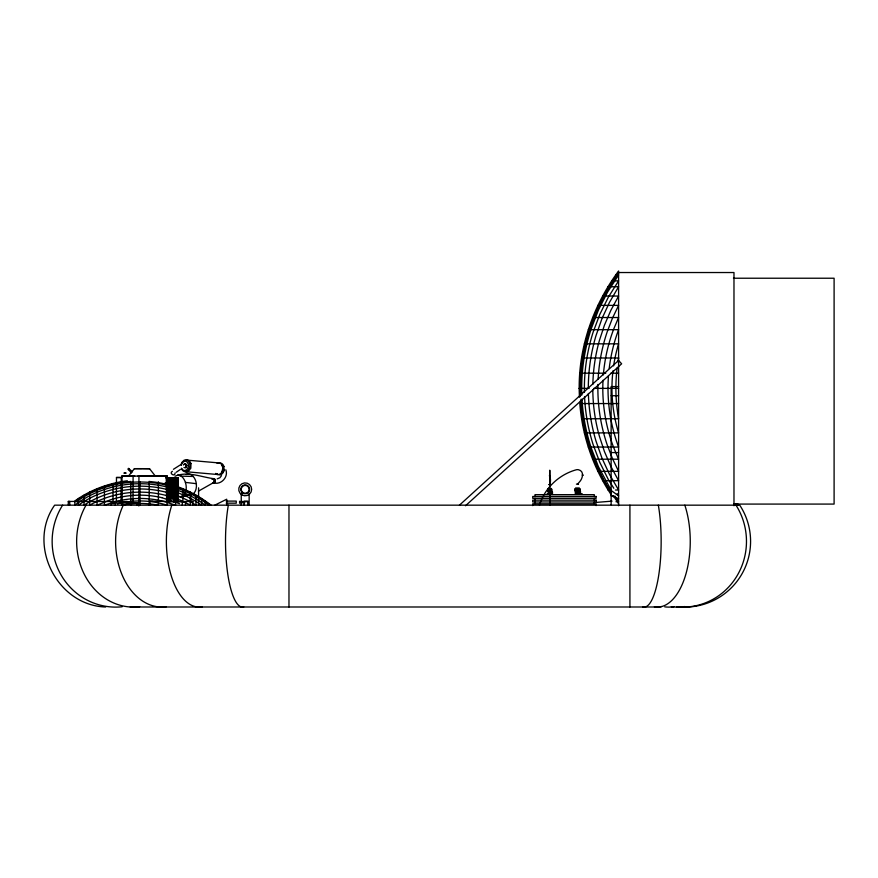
<?xml version="1.0" encoding="UTF-8"?>
<svg xmlns="http://www.w3.org/2000/svg" width="878" height="878" viewBox="0 0 878 878"><rect width="100%" height="100%" fill="white"/><g stroke="black" fill="none" stroke-linecap="round" stroke-linejoin="round"><path stroke-width="1.32" d="M205.145 500.965L205.145 505.168C167.72 476.567 112.263 476.567 74.849 505.168L74.849 502.842M68.286 504.795L68.297 501.426L127.508 501.557L127.497 503.807M69.724 504.828L69.735 501.459L68.297 501.426M116.379 502.359L116.478 477.489L121.921 477.489M121.153 502.425L121.252 477.555L116.478 477.489M121.899 501.634L121.998 475.854L129.955 475.854M132.995 503.204L133.105 476.074L121.998 475.854M138.823 505.958L138.943 476.106L167.259 476.074L153.924 475.975M149.831 504.894L149.842 501.25L153.002 501.25M166.633 501.547L166.216 477.808M167.149 501.887L167.259 476.074M167.665 501.547L167.248 477.797M168.181 501.536L168.796 477.786L168.697 501.536M169.213 501.536L169.827 477.775L169.728 501.525M170.244 501.525L170.848 477.764L170.76 501.514M171.287 497.552L171.879 477.753L171.803 498.869M172.318 498.869L172.911 477.753L172.834 498.858M173.339 498.858L173.943 477.742L173.844 501.492M174.36 501.492L174.974 477.731L174.876 501.481M175.391 501.481L176.006 477.72L175.907 501.481M176.423 501.47L177.038 477.72L176.939 501.47M177.455 501.47L178.058 477.709L177.971 501.459M182.317 505.333L182.328 501.7L185.488 501.7L185.477 505.333M132.49 471.881L128.561 468.347L127.947 468.995M184.731 464.221L186.07 465.263L185.631 467.173M222.891 467.886L221.838 472.441M223.835 471.168L223.934 466.503M579.48 397.229C576.835 352.232 591.805 307.015 618.595 271.006L618.595 505.739M212.915 482.757L214.287 482.67L215.209 480.112A2.184 1.855 -80.3 0 1 214.759 482.241L215.253 480.057A2.184 1.855 -80.3 0 0 212.487 478.982M181.428 463.529L181.066 465.088L182.086 462.146L184.051 460.324M181.34 465.252L182.152 462.893L184.621 461.159A4.972 3.677 -85 0 1 187.738 462.936C189.209 465.527 188.32 469.818 185.115 470.531A4.972 3.677 -85 0 1 181.998 468.764M189.527 468.139L189.911 464.989L189.066 462.19A6.168 4.566 -85 0 0 185.17 460.017L184.051 460.357M224.153 469.587L223.177 472.551M539.476 505.124C544.634 488.135 559.034 474.592 576.078 469.84A10.514 7.386 -90 0 1 578.525 469.752C584.649 471.168 582.707 478.719 579.392 482.033A22.016 18.504 -7.9 0 1 577.472 484.107L577.483 484.195M215.099 481.715L198.428 491.175M183.491 465.044L184.007 464.221M189.494 468.117L187.958 470.619L185.785 471.695A6.212 4.599 -85 0 1 181.889 469.478L181.362 468.161M222.463 471.025L220.938 473.538M128.287 469.543L131.502 472.836M223.341 470.323L223.55 468.611M221.53 475.591L219.884 477.764L217.173 478.883M735.116 504.378L736.027 504.378M129.285 469.939L129.165 468.841M134.718 476.041L128.594 475.942L134.4 468.654L138.504 468.632L149.567 468.72L155.318 476.052L137.879 476.063M186.718 467.118L186.059 467.733M222.266 473.648L223.144 472.518M459.446 505.168L618.595 360.452L621.635 363.799L465.527 505.75M173.438 469.291L180.023 465.099M176.248 472.254L180.407 469.423M175.007 476.26C187.31 470.827 201.325 477.138 213.859 478.697M178.903 496.542L180.758 496.718L184.007 494.907L192.458 494.358A10.591 7.057 81.3 0 0 196.321 483.668C195.871 478.861 191.722 472.112 186.136 474.471M186.893 471.31L187.947 470.586M188.243 471.464L190.833 468.237L190.954 463.606M220.916 473.483L218.754 474.614A6.223 4.609 -85 0 1 215.626 473.429M218.962 474.68A6.223 4.609 -85 0 0 220.082 474.724L222.244 473.604M76.474 501.667C115.292 473.955 171.254 475.887 208.69 505.168L208.69 503.467M187.047 465.625L186.147 465.68M214.298 482.67L213.091 482.505M214.814 505.168L226.711 499.22L226.711 505.168M172.395 471.31C168.521 473.209 175.161 477.369 175.106 473.012M185.39 460.478L186.509 460.094A6.168 4.566 -85 0 1 190.372 462.333L190.932 463.628M184.369 463.968L185.719 463.825M188.232 471.431L187.113 471.804A6.212 4.599 -85 0 1 184.94 471.365M217.02 463.266L218.139 462.871A6.168 4.566 -85 0 1 222.013 465.12L222.562 466.416M220.082 474.669L221.201 474.329M180.758 496.718L190.691 494.918L182.503 496.169M582.279 475.064L582.948 475.053M583.003 475.217L582.41 475.207M127.354 480.771C108.587 483.185 90.247 489.88 74.849 500.965L74.849 502.018M123.897 481.912C106.457 484.415 89.611 491.219 75.321 501.503C87.372 493.107 101.102 487.312 115.358 483.855A111.835 111.835 0 0 1 130.076 481.539M596.173 502.414L612.065 501.14M124.961 473.077L126.125 473.088L125.247 473.077M128.594 475.942L129.22 475.92M125.982 475.876L124.171 475.865M111.243 505.322L111.232 503.116L137.056 502.874L137.056 505.069M167.127 501.645L192.875 501.437L192.886 504.817M618.595 272.531L733.975 272.531L733.975 505.739M615.906 275.001L618.595 275.001L607.565 292.1L598.379 310.164L591.135 329.009A191.7 191.7 0 0 0 581.697 388.372A191.7 191.7 0 0 0 581.818 395.067M733.47 278.227L834.1 278.227L834.1 504.082L733.569 504.082M611.955 280.861L618.595 280.861L608.355 297.148L599.839 314.313L593.122 332.191A185.126 185.126 0 0 0 584.375 388.372A185.126 185.126 0 0 0 584.419 392.444M608.015 286.733L618.595 286.733L609.508 302.306L601.968 318.626L596.03 335.528A184.973 184.973 0 0 0 588.315 388.372M602.813 296.051L618.595 296.051L610.847 310.351L604.415 325.233L599.367 340.598A177.444 177.444 0 0 0 592.848 384.344M597.885 305.379L618.595 305.379L612.35 318.429L607.181 331.895A176.412 176.412 0 0 0 598.116 379.241M592.804 317.529L618.595 317.529L613.821 328.8A167.018 167.018 0 0 0 603.362 374.873M588.315 329.689L618.595 329.689A168.302 168.302 0 0 0 609.2 368.464M584.375 343.836L618.595 343.836A152.882 152.882 0 0 0 613.623 365.885M581.697 357.994L618.595 357.994M579.82 373.183L605.809 373.183M610.879 373.183L618.595 373.183M618.595 386.594L611.132 386.594L611.132 504.696M578.997 388.372L589.138 388.372M593.835 388.372L618.595 388.372M611.132 395.726L618.595 395.726M618.595 403.562L579.82 403.562C582.235 435.993 593.221 467.875 611.297 494.896M581.697 418.751L618.595 418.751A172.757 172.757 0 0 1 617.102 368.036M584.375 432.898L618.595 432.898A152.882 152.882 0 0 1 611.955 388.372A152.882 152.882 0 0 1 612.965 370.856M588.315 447.056L618.595 447.056A168.302 168.302 0 0 1 608.004 388.372A168.302 168.302 0 0 1 608.465 375.916M611.132 452.576L618.595 452.576M592.804 459.205L618.595 459.205L613.821 447.934A167.018 167.018 0 0 1 602.802 388.372A167.018 167.018 0 0 1 603.01 380.262M597.885 471.365L618.595 471.365L612.35 458.316L607.181 444.839A176.412 176.412 0 0 1 597.874 388.372A176.412 176.412 0 0 1 597.918 384.454M602.813 480.683L618.595 480.683L610.847 466.394L604.415 451.501L599.367 436.146A177.444 177.444 0 0 1 592.804 389.711M576.44 484.107L578.514 484.107M548.926 484.656L550.616 484.656M575.573 487.97L579.37 487.97M548.223 488.519L551.318 488.519M574.816 488.695L580.139 488.695M547.598 489.233L551.944 489.233M574.816 489.419L580.139 489.419M547.598 489.957L551.944 489.957M608.015 490.012L610.682 490.012M615.39 490.012L618.595 490.012L609.508 474.427L601.968 458.118L596.03 441.206A184.973 184.973 0 0 1 588.381 393.465M574.816 490.144L580.139 490.144M547.598 490.681L551.944 490.681M574.816 490.868L580.139 490.868M547.598 491.406L551.944 491.406M575.255 491.581L580.577 491.581M548.223 492.13L552.558 492.13M575.255 492.306L580.577 492.306M548.223 492.854L552.558 492.854M575.255 493.03L580.577 493.03M547.104 493.754L552.558 493.579M575.255 493.754L582.202 493.754M548.871 494.303L552.558 494.303M612.142 495.872L613.623 495.872M226.195 501.097L236.248 501.097L236.248 503.171L226.195 503.171M189.319 501.437L192.875 501.437M239.584 501.525L247.486 501.525L247.486 502.721M615.983 501.733L618.595 501.733L614.918 496.037M132.973 502.874L137.056 502.874M239.584 502.743L244.852 502.743M111.232 503.116L115.314 503.116L115.325 505.322M733.975 503.687L737.718 503.687L737.718 505.168M130.218 606.994L659.312 606.994M125.345 473.088L123.919 473.077L125.06 473.088M213.705 482.922C221.201 485.117 228.631 476.908 225.833 469.774M142.346 468.643L149.567 468.72M141.621 468.731L134.4 468.654M133.105 476.074L138.943 476.106M165.733 477.632L178.058 477.709M165.887 477.742L171.364 477.764M549.332 475.777L550.221 475.591M149.842 501.25L185.488 501.7M153.848 476.008L155.318 476.052M126.07 501.536L127.508 501.557M177.51 475.075L181.197 476.161L193.281 476.458M185.159 463.913C187.727 464.242 186.279 469.401 183.952 467.447M215.209 480.112L215.011 479.607A2.184 1.855 -80.3 0 0 212.443 479.037M187.618 460.182L219.259 462.958M186.004 471.727L217.634 474.515M181.197 476.161A10.953 6.969 79.7 0 1 185.412 482.395L196.321 483.668M105.656 606.994C57.059 605.59 26.669 544.942 54.634 505.168L739.737 505.168A65.762 65.762 0 0 1 678.123 606.764M161.936 497.694L179.507 503.654M163.956 501.459L175.556 505.168L175.556 485.962M165.13 482.933C181.845 486.939 197.539 494.643 211.115 505.168M165.887 483.745C181.9 487.619 196.859 495.159 209.908 505.168C196.452 495.06 181.022 487.696 164.636 483.855A111.835 111.835 0 0 0 149.908 481.539M611.132 495.785L618.595 498.66M577.559 484.085L577.845 484.338M611.132 490.451L618.595 495.872L617.234 493.699M611.362 492.942C593.265 465.636 582.333 433.392 580.49 400.664M611.505 492.887C598.686 473.538 590.29 451.544 584.978 429.024A192.875 192.875 0 0 1 580.951 399.281M613.634 496.147L618.595 503.742M611.242 490.341L598.379 466.58L591.135 447.725A191.7 191.7 0 0 1 581.993 399.084M613.821 488.278L608.355 479.597L599.839 462.432L593.122 444.553A185.126 185.126 0 0 1 584.55 396.516M223.901 466.525L223.374 465.197A6.168 4.566 -85 0 0 219.478 463.035M222.046 465.088L222.847 467.897M185.412 482.395L186.07 485.172A10.953 6.969 79.7 0 1 184.007 494.907M580.27 396.56C577.823 352.517 592.452 308.31 618.595 273.003C602.538 295.37 591.004 320.832 584.978 347.71A192.875 192.875 0 0 0 580.764 395.188M550.012 505.234L549.771 470.202L549.738 475.678A16.77 12.95 45.3 0 1 549.771 484.656M629.921 505.168L629.921 606.994M596.118 505.607L596.118 503.785L532.726 503.785L532.726 505.607M594.285 496.487L594.285 494.665L535.009 494.665L535.009 496.487M594.285 498.32L594.285 500.142M594.285 501.964L594.285 503.785M535.009 498.32L535.009 500.142M535.009 501.964L535.009 503.785M288.972 505.168L288.972 606.994M249.154 493.293L249.154 505.168M247.991 505.168L247.991 501.217L244.172 501.217L244.172 505.168M241.241 493.293L241.241 505.168M239.584 501.327L239.584 502.951M201.589 498.452L201.589 505.168C165.536 479.838 114.447 479.838 78.405 505.168L78.405 498.452M198.582 487.828L198.582 505.168M195.937 495.159L195.937 505.168C162.66 483.569 117.323 483.569 84.047 505.168L84.047 495.159M190.756 494.501L190.756 501.173M190.285 492.031L190.285 505.168C159.664 487.806 120.319 487.806 89.699 505.168L89.699 492.031M182.92 488.816L182.92 500.251M166.974 483.471L166.974 505.168A88.865 88.865 0 0 0 139.997 500.954A88.865 88.865 0 0 0 117.411 503.895M158.402 481.77L158.402 505.168A100.18 100.18 0 0 0 121.581 505.168L121.581 481.77M149.194 481.287L149.194 505.168M139.997 481.77L139.997 505.168M130.789 481.287L130.789 505.168M113.01 483.471L113.01 503.873M104.438 485.962L104.438 505.168L116.028 501.459A97.414 97.414 0 0 1 164.043 501.459M97.063 488.816L97.063 505.168L110.902 499.648L118.047 497.694A96.58 96.58 0 0 1 161.991 497.694M658.346 505.168A65.762 17.022 -90 0 1 658.818 574.596A65.762 17.022 -90 0 1 642.915 606.939A65.762 17.022 90 0 0 645.132 606.994M684.829 505.168A65.762 32.881 -90 0 1 685.586 575.123A65.762 32.881 -90 0 1 654.395 606.841A65.762 32.881 90 0 0 661.76 606.522M735.994 505.168A65.762 63.512 -90 0 1 737.268 575.452A65.762 63.512 -90 0 1 676.477 606.764M684.862 606.555A65.762 56.949 90 0 1 671.352 606.731M673.909 606.709A65.762 46.501 90 0 1 664.734 606.863M122.141 606.764A65.762 63.512 90 0 1 61.35 575.452A65.762 63.512 90 0 1 62.623 505.168M139.701 606.731A65.762 56.949 90 0 1 84.968 575.606A65.762 56.949 90 0 1 86.033 505.168M166.107 606.863A65.762 46.501 90 0 1 122.152 575.013A65.762 46.501 90 0 1 123.271 505.168M202.236 606.841A65.762 32.881 90 0 1 171.045 575.123A65.762 32.881 90 0 1 171.803 505.168M228.324 505.168A65.762 17.022 -90 0 0 227.841 574.596A65.762 17.022 -90 0 0 243.755 606.939A65.762 17.022 90 0 1 241.527 606.994M617.969 361.725A172.757 172.757 0 0 1 618.606 357.961M217.898 474.285A6.223 4.609 -85 0 1 216.954 473.549M213.694 479.706A2.184 1.679 -55.9 0 1 213.683 481.221M211.752 478.993A2.184 1.679 -55.9 0 1 212.706 478.883M172.329 497.947A2.096 1.723 -74.8 0 1 174.524 499.066A2.096 1.723 -74.8 0 1 173.35 501.777M549.31 484.557L550.232 484.755L549.343 484.502M596.118 496.487L532.726 496.487L532.726 498.32L596.118 498.32L596.118 496.487M596.118 500.142L532.726 500.142L532.726 501.964L596.118 501.964L596.118 500.142M243.217 492.767A3.962 3.962 0 0 0 249.154 489.342A3.962 3.962 0 0 0 243.217 485.907A3.962 3.962 0 0 0 243.217 492.767M242.976 493.173A4.434 4.434 0 0 0 249.626 489.342A4.434 4.434 0 0 0 242.976 485.501A4.434 4.434 0 0 0 242.976 493.173M241.966 494.94A6.464 6.464 0 0 0 251.657 489.342A6.464 6.464 0 0 0 241.966 483.745A6.464 6.464 0 0 0 241.966 494.94"/></g></svg>
